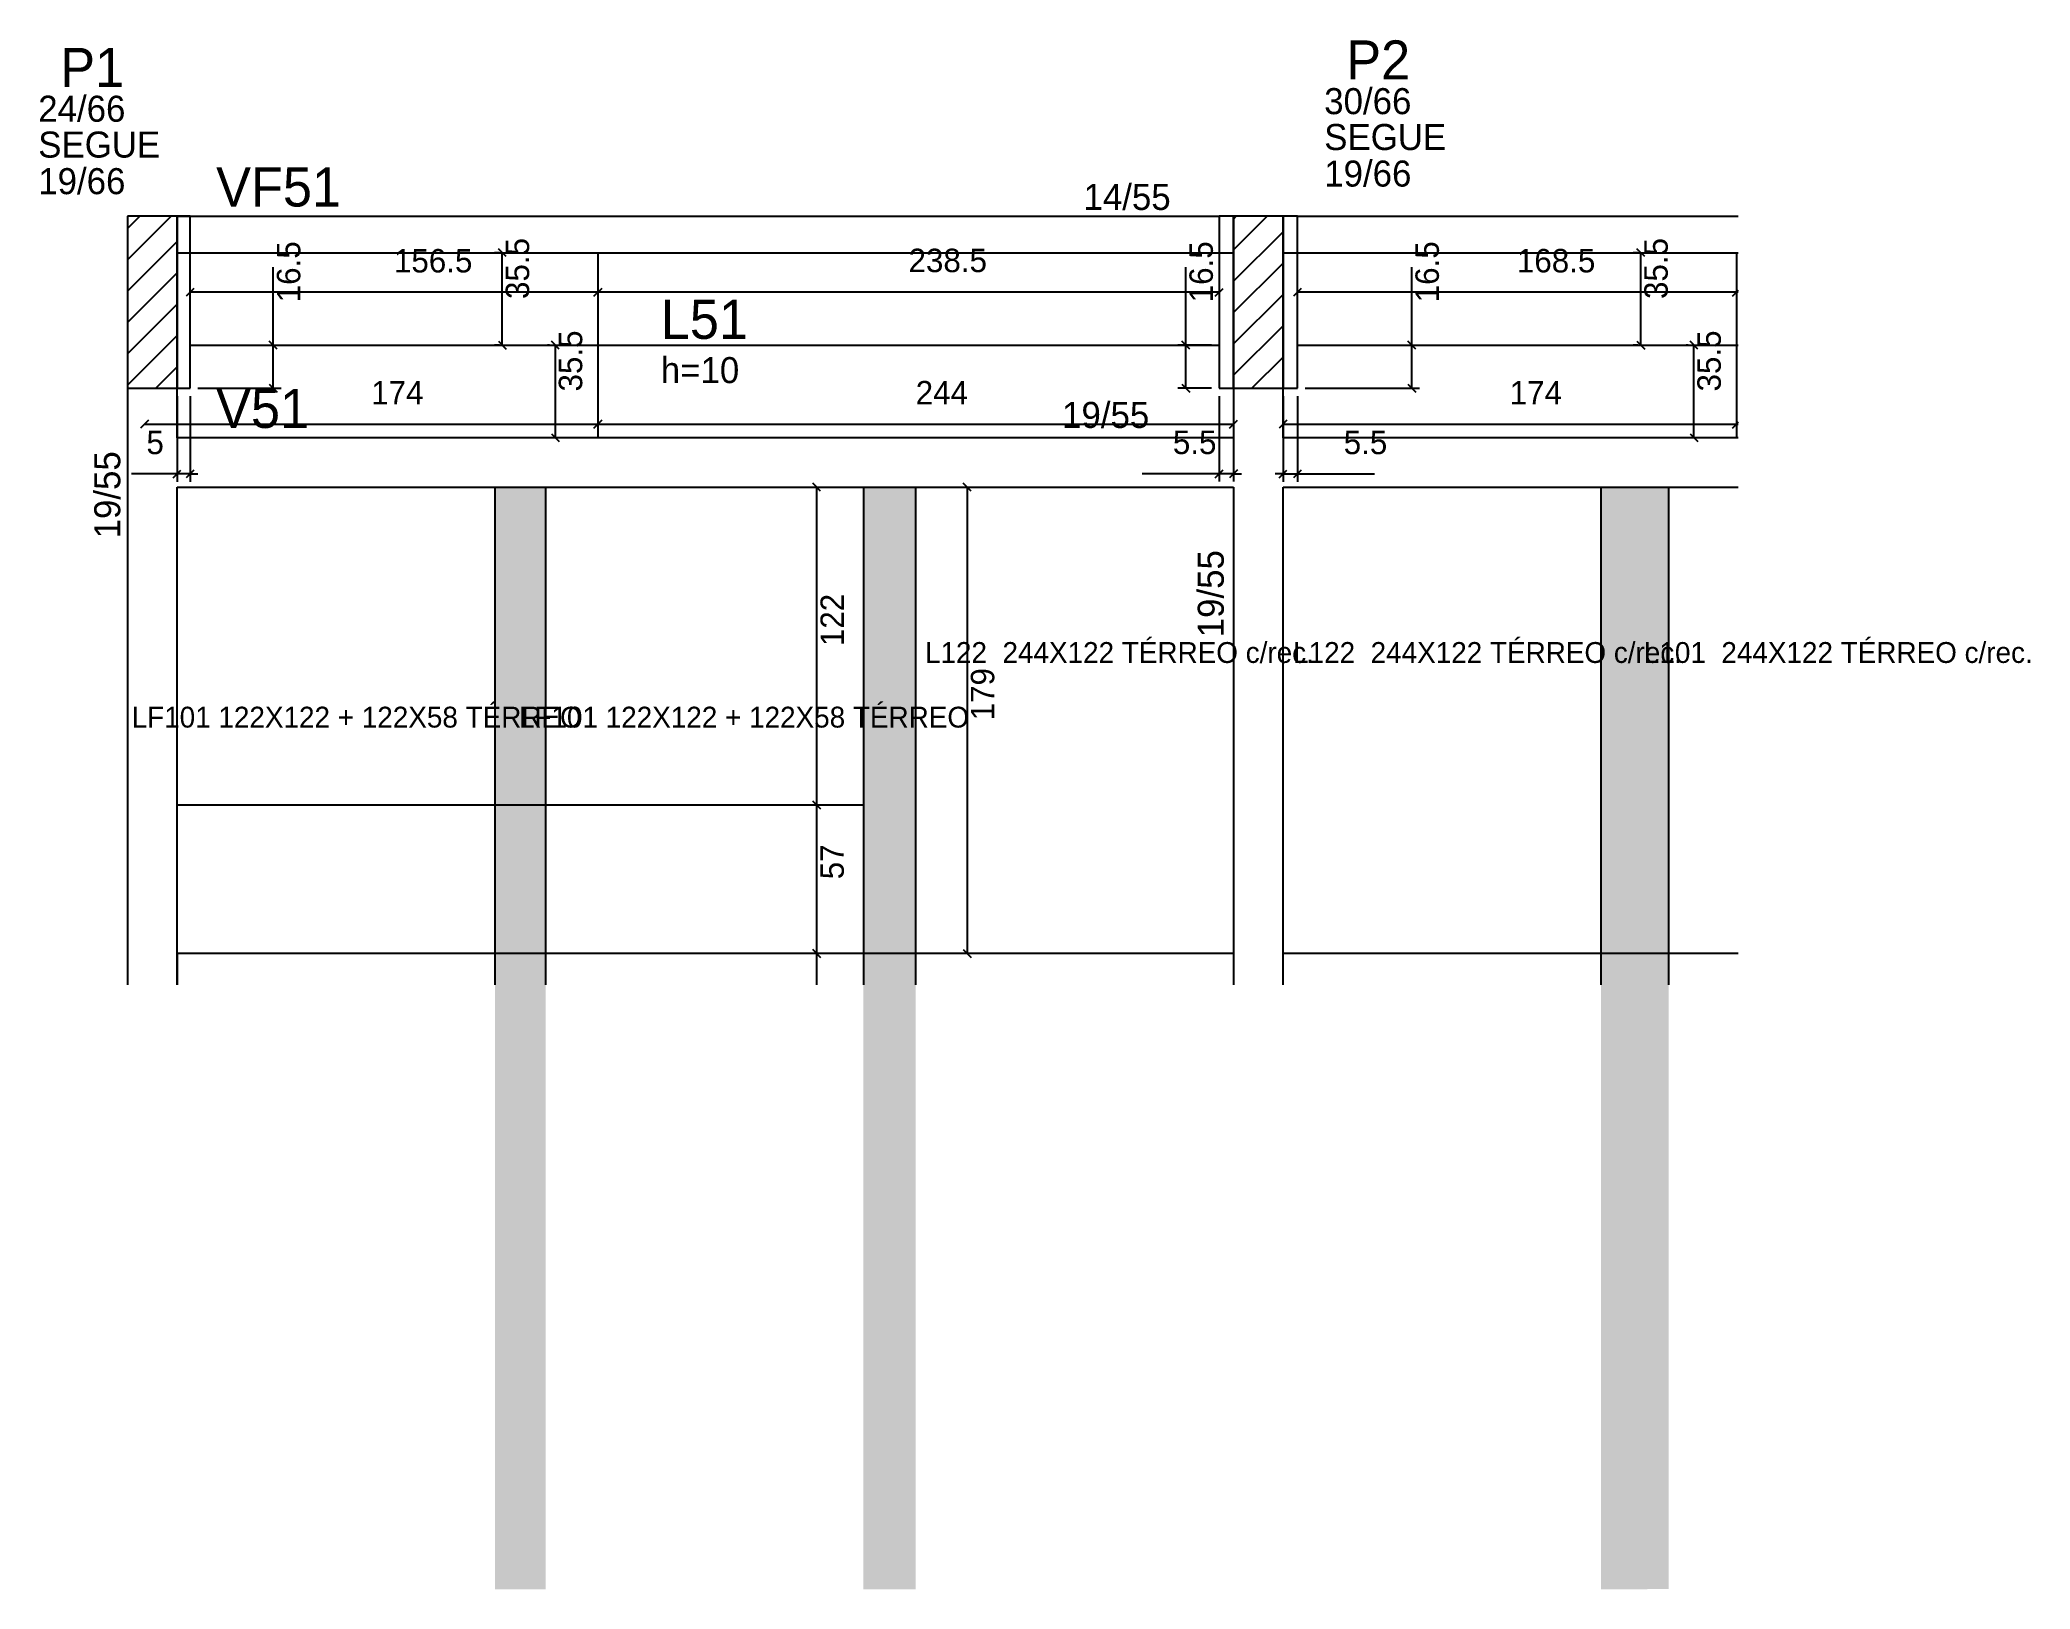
# Model space of a CAD drawing. Header units: metres. Extents: x 3787 to 4551, y 2697 to 3292.
import ezdxf

# ---------------------------------------------------------------- set-up
doc = ezdxf.new("R2010")
doc.units = ezdxf.units.M
for name, color, linetype in [('3', 7, 'Continuous'), ('4', 7, 'Continuous'), ('7', 7, 'Continuous'), ('AUX00', 7, 'Continuous'), ('Hachura', 7, 'Continuous'), ('Painéis', 7, 'Continuous')]:
    doc.layers.add(name, color=color, linetype=linetype)

msp = doc.modelspace()

# ---------------------------------------------------------------- hatches: boundary and pattern name
at = {"layer": 'Hachura'}
h = msp.add_hatch(color=7, dxfattribs=at)
h.dxf.hatch_style = 1
h.paths.add_polyline_path([(3981.11, 3120.17), (3961.66, 3120.17), (3961.66, 2697.17), (3981.11, 2697.17), (3981.11, 3120.17)])
h = msp.add_hatch(color=7, dxfattribs=at)
h.dxf.hatch_style = 1
h.paths.add_polyline_path([(4123.11, 3120.17), (4103.11, 3120.17), (4103.11, 2697.17), (4123.11, 2697.17), (4123.11, 3120.17)])
h = msp.add_hatch(color=7, dxfattribs=at)
h.dxf.hatch_style = 1
h.paths.add_polyline_path([(4412.13, 3120.18), (4386.13, 3120.17), (4386.13, 2697.17), (4412.13, 2697.18), (4412.13, 3120.18)])

# ---------------------------------------------------------------- linework, layer by layer
at = {"layer": '3', "color": 3, "lineweight": 25}
for p, q in [((3820.66, 3207.46), (3837.36, 3224.17)), ((3820.66, 3219.48), (3825.34, 3224.17)), ((3839.66, 3224.17), (4239.66, 3224.17)), ((4245.16, 3211.23), (4258.09, 3224.17)), ((4245.16, 3223.25), (4246.07, 3224.17)), ((4269.66, 3224.17), (4438.84, 3224.17)), ((4245.16, 3199.21), (4264.16, 3218.21)), ((3820.66, 3195.44), (3839.66, 3214.44)), ((3839.66, 3210.17), (4239.66, 3210.17)), ((4239.66, 3210.17), (4245.16, 3210.17)), ((4264.16, 3210.17), (4269.66, 3210.17)), ((4269.66, 3210.17), (4438.84, 3210.17)), ((3820.66, 3183.42), (3839.66, 3202.42)), ((4245.16, 3187.19), (4264.16, 3206.19)), ((4245.16, 3175.17), (4264.16, 3194.17)), ((3820.66, 3171.4), (3839.66, 3190.4)), ((3820.66, 3159.38), (3839.66, 3178.38)), ((4245.16, 3163.15), (4264.16, 3182.15)), ((3831.46, 3158.17), (3839.66, 3166.36)), ((4252.19, 3158.17), (4264.16, 3170.13))]:
    msp.add_line(p, q, dxfattribs=at)
for points in [[(3820.66, 3158.17), (3820.66, 3129.67)], [(3839.66, 3139.17), (3839.66, 3158.17)], [(4245.16, 3158.17), (4245.16, 3139.17)], [(4264.16, 3139.17), (4264.16, 3158.17)], [(4245.16, 3139.17), (3839.66, 3139.17)], [(4438.84, 3139.17), (4264.16, 3139.17)], [(3820.66, 3129.67), (3820.66, 2929.17)], [(3839.66, 3120.17), (4245.16, 3120.17)], [(3839.66, 2929.17), (3839.66, 3120.17)], [(4245.16, 3120.17), (4245.16, 2929.17)], [(4264.16, 3120.17), (4438.84, 3120.17)], [(4264.16, 2929.17), (4264.16, 3120.17)]]:
    msp.add_lwpolyline(points, dxfattribs=at)
at = {"layer": '7', "color": 7, "lineweight": 25}
for points in [[(3839.66, 3224.17), (3820.66, 3224.17)], [(3820.66, 3224.17), (3820.66, 3158.17)], [(3844.66, 3224.17), (3839.66, 3224.17)], [(3839.66, 3224.17), (3839.66, 3158.17)], [(3839.66, 3158.17), (3839.66, 3224.17)], [(3844.66, 3158.17), (3844.66, 3224.17)], [(4245.16, 3224.17), (4239.66, 3224.17)], [(4239.66, 3224.17), (4239.66, 3158.17)], [(4245.16, 3158.17), (4245.16, 3224.17)], [(4264.16, 3224.17), (4245.16, 3224.17)], [(4245.16, 3224.17), (4245.16, 3158.17)], [(4269.66, 3224.17), (4264.16, 3224.17)], [(4264.16, 3224.17), (4264.16, 3158.17)], [(4264.16, 3158.17), (4264.16, 3224.17)], [(4269.66, 3158.17), (4269.66, 3224.17)], [(3820.66, 3158.17), (3839.66, 3158.17)], [(3839.66, 3158.17), (3844.66, 3158.17)], [(4239.66, 3158.17), (4245.16, 3158.17)], [(4245.16, 3158.17), (4264.16, 3158.17)], [(4264.16, 3158.17), (4269.66, 3158.17)]]:
    msp.add_lwpolyline(points, dxfattribs=at)
at = {"layer": 'Painéis', "color": 4, "lineweight": 25}
for p, q in [((3963.38, 3210.17), (3961.5, 3210.17)), ((3964.5, 3174.67), (3964.5, 3210.17)), ((4400.38, 3210.17), (4398.5, 3210.17)), ((4401.5, 3174.67), (4401.5, 3210.17)), ((3876.57, 3174.67), (3876.57, 3204.64)), ((4226.82, 3174.67), (4226.82, 3204.64)), ((4313.57, 3174.67), (4313.57, 3204.64)), ((4001.16, 3195.01), (3844.66, 3195.01)), ((4239.66, 3195.01), (4001.16, 3195.01)), ((4438.16, 3195.01), (4269.66, 3195.01)), ((4438.84, 3195.01), (4438.16, 3195.01)), ((3847.66, 3174.67), (3879.57, 3174.67)), ((3876.57, 3158.17), (3876.57, 3174.67)), ((3963.38, 3174.67), (3961.5, 3174.67)), ((3982.63, 3174.67), (3981.87, 3174.67)), ((3984.87, 3139.17), (3984.87, 3174.67)), ((4236.66, 3174.67), (4223.82, 3174.67)), ((4226.82, 3158.17), (4226.82, 3174.67)), ((4272.66, 3174.67), (4316.57, 3174.67)), ((4313.57, 3158.17), (4313.57, 3174.67)), ((4400.38, 3174.67), (4398.5, 3174.67)), ((4419.63, 3174.67), (4418.87, 3174.67)), ((4421.87, 3139.17), (4421.87, 3174.67)), ((3839.66, 3155.17), (3839.66, 3122.26)), ((3844.66, 3155.17), (3844.66, 3122.26)), ((3847.66, 3158.17), (3879.57, 3158.17)), ((4236.66, 3158.17), (4223.82, 3158.17)), ((4239.66, 3155.17), (4239.66, 3122.31)), ((4245.16, 3155.17), (4245.16, 3122.31)), ((4264.16, 3155.17), (4264.16, 3122.26)), ((4269.66, 3155.17), (4269.66, 3122.26)), ((4272.66, 3158.17), (4316.57, 3158.17)), ((3827.16, 3144.4), (4001.16, 3144.4)), ((4001.16, 3144.4), (4245.16, 3144.4)), ((4264.16, 3144.4), (4438.16, 3144.4)), ((4438.16, 3144.4), (4438.84, 3144.4)), ((3982.63, 3139.17), (3981.87, 3139.17)), ((4419.63, 3139.17), (4418.87, 3139.17)), ((3839.66, 3125.26), (3822.17, 3125.26)), ((3844.66, 3125.26), (3839.66, 3125.26)), ((3844.66, 3125.26), (3847.66, 3125.26)), ((4239.66, 3125.31), (4210.09, 3125.31)), ((4245.16, 3125.31), (4239.66, 3125.31)), ((4245.16, 3125.31), (4248.16, 3125.31)), ((4264.16, 3125.26), (4261.16, 3125.26)), ((4264.16, 3125.26), (4269.66, 3125.26)), ((4269.66, 3125.26), (4299.22, 3125.26)), ((4085.18, 2998.17), (4085.18, 3120.17)), ((4142.93, 3120.17), (4142.93, 2941.17)), ((4085.18, 2941.17), (4085.18, 2998.17)), ((4085.18, 2929.17), (4085.18, 2941.17))]:
    msp.add_line(p, q, dxfattribs=at)
at = {"layer": 'Painéis', "color": 0, "lineweight": 25}
for p, q in [((3966, 3208.67), (3963, 3211.67)), ((4403, 3208.67), (4400, 3211.67)), ((3846.16, 3196.51), (3843.16, 3193.51)), ((4002.66, 3196.51), (3999.66, 3193.51)), ((3999.66, 3193.51), (4002.66, 3196.51)), ((4238.16, 3193.51), (4241.16, 3196.51)), ((4271.16, 3196.51), (4268.16, 3193.51)), ((4438.84, 3195.69), (4436.66, 3193.51)), ((4436.66, 3193.51), (4438.84, 3195.69)), ((3878.07, 3173.17), (3875.07, 3176.17)), ((3963, 3176.17), (3966, 3173.17)), ((3986.37, 3173.17), (3983.37, 3176.17)), ((4228.32, 3173.17), (4225.32, 3176.17)), ((4315.07, 3173.17), (4312.07, 3176.17)), ((4400, 3176.17), (4403, 3173.17)), ((4423.37, 3173.17), (4420.37, 3176.17)), ((3875.07, 3159.67), (3878.07, 3156.67)), ((4225.32, 3159.67), (4228.32, 3156.67)), ((4312.07, 3159.67), (4315.07, 3156.67)), ((3828.66, 3145.9), (3825.66, 3142.9)), ((3983.37, 3140.67), (3986.37, 3137.67)), ((3999.66, 3142.9), (4002.66, 3145.9)), ((4002.66, 3145.9), (3999.66, 3142.9)), ((4243.66, 3142.9), (4246.66, 3145.9)), ((4265.66, 3145.9), (4262.66, 3142.9)), ((4420.37, 3140.67), (4423.37, 3137.67)), ((4436.66, 3142.9), (4438.84, 3145.08)), ((4438.84, 3145.08), (4436.66, 3142.9)), ((3838.16, 3123.76), (3841.16, 3126.76)), ((3846.16, 3126.76), (3843.16, 3123.76)), ((4238.16, 3123.81), (4241.16, 3126.81)), ((4246.66, 3126.81), (4243.66, 3123.81)), ((4262.66, 3123.76), (4265.66, 3126.76)), ((4271.16, 3126.76), (4268.16, 3123.76)), ((4086.68, 3118.67), (4083.68, 3121.67)), ((4144.43, 3118.67), (4141.43, 3121.67)), ((4086.68, 2996.67), (4083.68, 2999.67)), ((4083.68, 2999.67), (4086.68, 2996.67)), ((4086.68, 2939.67), (4083.68, 2942.67)), ((4083.68, 2942.67), (4086.68, 2939.67)), ((4141.43, 2942.67), (4144.43, 2939.67))]:
    msp.add_line(p, q, dxfattribs=at)
at = {"layer": 'Painéis', "color": 200, "lineweight": 25}
for p, q in [((4001.16, 3210.17), (4001.16, 3139.17)), ((4438.16, 3210.17), (4438.16, 3139.17)), ((3844.66, 3174.67), (4239.66, 3174.67)), ((4269.66, 3174.67), (4438.84, 3174.67)), ((3961.66, 3120.17), (3961.66, 2929.17)), ((3981.11, 3120.17), (3981.11, 2929.17)), ((4103.11, 3120.17), (4103.11, 2929.17)), ((4123.11, 3120.17), (4123.11, 2929.17)), ((4386.13, 3120.17), (4386.13, 2929.17)), ((4412.13, 3120.17), (4412.13, 2929.17)), ((4103.11, 2998.17), (3839.66, 2998.17)), ((4245.14, 2941.17), (3839.66, 2941.17)), ((3839.66, 2941.17), (3839.66, 2929.17)), ((4438.84, 2941.19), (4264.14, 2941.19))]:
    msp.add_line(p, q, dxfattribs=at)

# ---------------------------------------------------------------- texts
at = {"layer": '3', "color": 3, "lineweight": 25}
for s, p in [('24/66', (3786.38, 3260.46)), ('30/66', (4279.96, 3263.37)), ('SEGUE', (3786.38, 3246.7)), ('SEGUE', (4279.96, 3249.6)), ('19/66', (3786.38, 3232.66)), ('19/66', (4279.96, 3235.57)), ('14/55', (4187.57, 3226.6)), ('h=10', (4025.32, 3160.12)), ('19/55', (4179.35, 3142.92))]:
    msp.add_text(s, height=10, dxfattribs=at).set_placement(p)
for p in [(3817.88, 3100.52), (4241.41, 3062.56)]:
    msp.add_text('19/55', height=10, rotation=90, dxfattribs=at).set_placement(p)
at = {"layer": '4', "color": 4, "lineweight": 25}
for s, p in [('P1', (3794.82, 3273.79)), ('P2', (4288.41, 3276.69)), ('VF51', (3854.66, 3227.92)), ('L51', (4025.32, 3177.12)), ('V51', (3854.66, 3142.92))]:
    msp.add_text(s, height=15, dxfattribs=at).set_placement(p)
at = {"layer": 'AUX00', "color": 7, "lineweight": 25}
for s, p in [('L122 ^J244X122^JTÉRREO^Jc/rec.', (4126.73, 3052.72)), ('L122 ^J244X122^JTÉRREO^Jc/rec.', (4268.03, 3052.72)), ('L101 ^J244X122^JTÉRREO^Jc/rec.', (4402.65, 3052.72)), ('LF101^J122X122^J+^J122X58^JTÉRREO', (3822.23, 3027.91)), ('LF101^J122X122^J+^J122X58^JTÉRREO', (3970.88, 3027.91))]:
    msp.add_text(s, height=8, dxfattribs=at).set_placement(p)
at = {"layer": 'Painéis', "color": 240, "lineweight": 25}
for s, p in [('16.5', (3886.97, 3191.15)), ('35.5', (3974.8, 3192.42)), ('16.5', (4237.22, 3191.15)), ('16.5', (4323.97, 3191.15)), ('35.5', (4411.8, 3192.42)), ('35.5', (3995.17, 3156.92)), ('35.5', (4432.17, 3156.92)), ('122', (4095.63, 3059.17)), ('179', (4153.33, 3030.67)), ('57', (4095.58, 2969.67))]:
    msp.add_text(s, height=9, rotation=90, dxfattribs=at).set_placement(p)
for s, p in [('156.5', (3922.91, 3202.61)), ('238.5', (4120.41, 3202.73)), ('168.5', (4353.91, 3202.63)), ('174', (3914.16, 3151.96)), ('244', (4123.16, 3151.96)), ('174', (4351.16, 3151.96)), ('5', (3827.91, 3132.86)), ('5.5', (4221.87, 3132.9)), ('5.5', (4287.44, 3132.86))]:
    msp.add_text(s, height=9, dxfattribs=at).set_placement(p)

doc.saveas('drawing.dxf')
